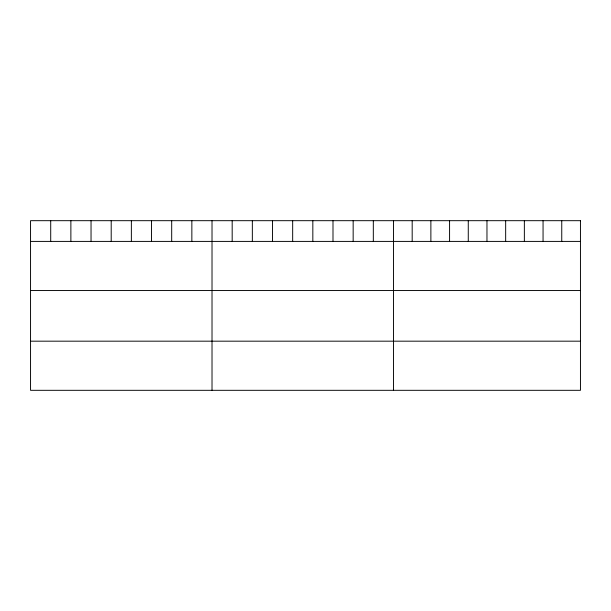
<?xml version="1.0" encoding="UTF-8"?>
<svg xmlns="http://www.w3.org/2000/svg" width="611" height="611" viewBox="0 0 611 611"><rect width="100%" height="100%" fill="white"/><g stroke="black" fill="none" stroke-linecap="round" stroke-linejoin="round"><path stroke-width="0.92" d="M30.55 241.406L580.45 241.406M30.55 290.546L580.45 290.546M30.55 341.175L580.45 341.175M561.753 220.686L561.753 241.406M543.057 220.686L543.057 241.406M524.36 220.686L524.36 241.406M505.664 220.686L505.664 241.406M486.967 220.686L486.967 241.406M468.27 220.686L468.27 241.406M449.574 220.686L449.574 241.406M430.877 220.686L430.877 241.406M412.181 220.686L412.181 241.406M393.484 220.686L393.484 390.314M373.321 220.686L373.321 241.406M353.158 220.686L353.158 241.406M332.995 220.686L332.995 241.406M312.832 220.686L312.832 241.406M292.669 220.686L292.669 241.406M272.506 220.686L272.506 241.406M252.343 220.686L252.343 241.406M232.18 220.686L232.18 241.406M212.017 220.686L212.017 390.314M191.854 220.686L191.854 241.406M171.691 220.686L171.691 241.406M151.528 220.686L151.528 241.406M131.365 220.686L131.365 241.406M111.202 220.686L111.202 241.406M91.039 220.686L91.039 241.406M70.876 220.686L70.876 241.406M50.713 220.686L50.713 241.406M580.45 220.686L30.55 220.686L30.55 390.314L580.45 390.314L580.45 220.686"/></g></svg>
